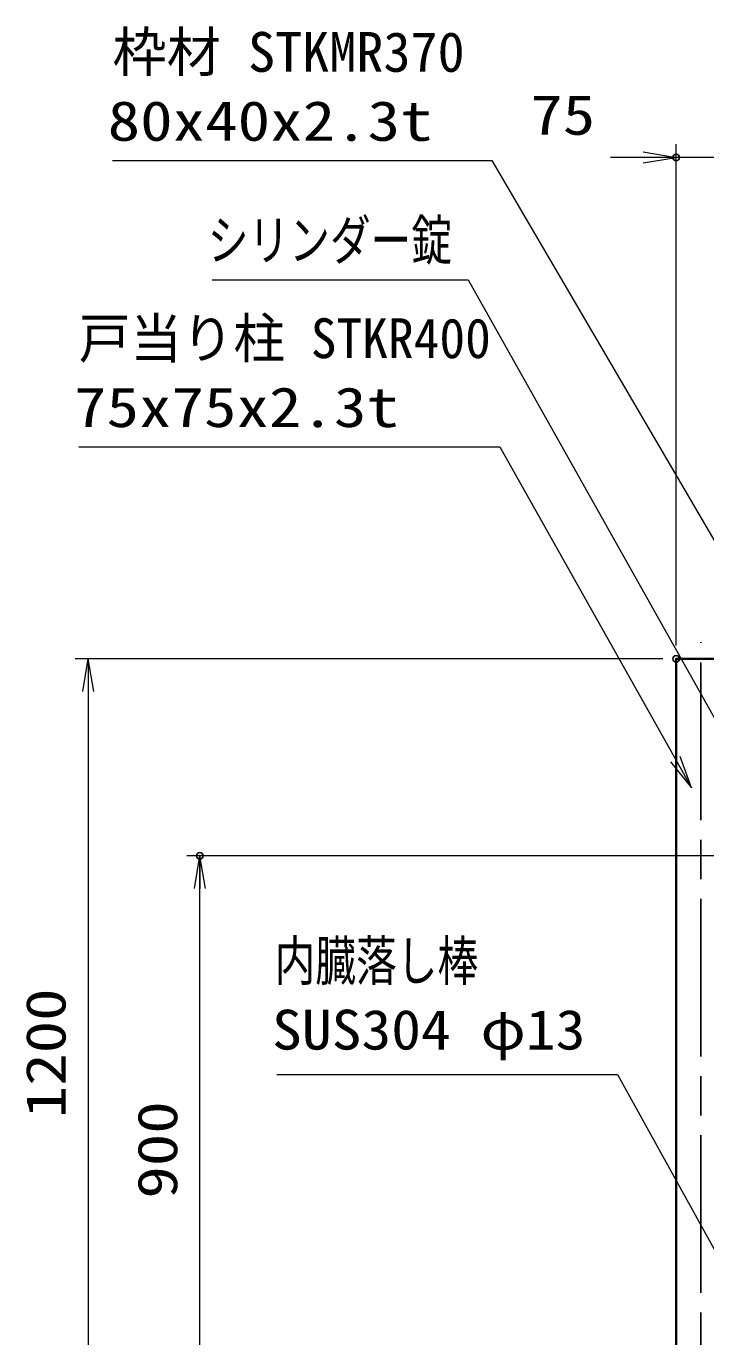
# Model space of a CAD drawing. Units: millimetres at full size. Extents: x -5940 to 5940, y -4200 to 4200.
# Drawn here: x -3551 to -2516, y -1332 to 664 of the extents above; entities that cross this region are included whole.
import ezdxf
from ezdxf.enums import TextEntityAlignment as Align

# ---------------------------------------------------------------- set-up
doc = ezdxf.new("R2010")
doc.units = ezdxf.units.MM
doc.header["$LTSCALE"] = 20
doc.header["$PDMODE"] = 32
doc.header["$PDSIZE"] = 10
doc.linetypes.add('USER1', pattern=[18, 12, -1.5, 3, -1.5])
for name, color, linetype, lineweight in [('0-3_外形線', 7, 'Continuous', 35), ('0-4_寸法線', 4, 'Continuous', 18), ('0-5_0', 7, 'Continuous', 18), ('0-A_中心線', 6, 'USER1', 25)]:
    doc.layers.add(name, color=color, linetype=linetype, lineweight=lineweight)
doc.layers.add('0-6_Defpoints', color=7, linetype='Continuous')
doc.styles.add('ＭＳ ゴシック', font='')
doc.styles.get('ＭＳ ゴシック').set_extended_font_data('MS Gothic')

# ---------------------------------------------------------------- blocks, each defined once
blk = doc.blocks.new('_Open')
at = {"layer": '0-5_0'}
blk.add_line((-20, 3.333), (0, 0), dxfattribs=at)
blk.add_lwpolyline([(-20, -3.333), (0, 0), (-20, 0)], dxfattribs=at)
blk = doc.blocks.new('S30')
at = {"layer": '0-4_寸法線'}
for points in [[(-2865083, 54992205.3), (-2852262.8, 54992205.3), (-2846914.7, 54982698.2), (-2846424.4, 54981826.7)], [(-2847060, 54982616.5), (-2846424.4, 54981826.7), (-2846769.5, 54982779.9)]]:
    blk.add_lwpolyline(points, dxfattribs=at)
at = {"layer": '0-4_寸法線', "color": 254, "style": 'ＭＳ ゴシック'}
for s, width, p in [('戸当り柱 STKR400', 0.95, (-2865083, 54994544.6)), ('75x75x2.3t', 1.2, (-2865227, 54992444.6))]:
    blk.add_text(s, height=1212, dxfattribs=dict(at, width=width)).set_placement(p, align=Align.BOTTOM_LEFT)
blk = doc.blocks.new('S33')
at = {"layer": '0-4_寸法線'}
for points in [[(-2861019.6, 54997292.2), (-2853220.2, 54997292.2), (-2844762.7, 54982224.4), (-2844273.3, 54981352.4)], [(-2844908.1, 54982142.9), (-2844273.3, 54981352.4), (-2844617.4, 54982306)]]:
    blk.add_lwpolyline(points, dxfattribs=at)
at = {"layer": '0-4_寸法線', "color": 254, "style": 'ＭＳ ゴシック', "width": 0.75}
blk.add_text('シリンダー錠', height=1212, dxfattribs=at).set_placement((-2861154, 54997531.6), align=Align.BOTTOM_LEFT)
blk = doc.blocks.new('S35')
at = {"layer": '0-4_寸法線'}
for points in [[(-2864058.7, 55000923.8), (-2852505.7, 55000923.8), (-2843626.1, 54985752.1), (-2843120.9, 54984889.1)], [(-2843769.9, 54985667.9), (-2843120.9, 54984889.1), (-2843482.2, 54985836.3)]]:
    blk.add_lwpolyline(points, dxfattribs=at)
at = {"layer": '0-4_寸法線', "color": 254, "style": 'ＭＳ ゴシック'}
blk.add_text('枠材 STKMR370', height=1212, dxfattribs=at).set_placement((-2864058.7, 55003263.1), align=Align.BOTTOM_LEFT)
at = {"layer": '0-4_寸法線', "color": 254, "style": 'ＭＳ ゴシック', "width": 1.2}
blk.add_text('80x40x2.3t', height=1212, dxfattribs=at).set_placement((-2864202.7, 55001163.1), align=Align.BOTTOM_LEFT)
blk = doc.blocks.new('S43')
at = {"layer": '0-4_寸法線'}
for points in [[(-2859051.2, 54973091.4), (-2848680.8, 54973091.4), (-2845038.2, 54966528.3), (-2844553, 54965654)], [(-2845184, 54966447.5), (-2844553, 54965654), (-2844892.5, 54966609.2)]]:
    blk.add_lwpolyline(points, dxfattribs=at)
at = {"layer": '0-4_寸法線', "color": 254, "style": 'ＭＳ ゴシック'}
for s, width, p in [('内臓落し棒', 0.75, (-2859118.4, 54975588.3)), ('SUS304 φ13', 1.1, (-2859195.2, 54973488.3))]:
    blk.add_text(s, height=1212, dxfattribs=dict(at, width=width)).set_placement(p, align=Align.BOTTOM_LEFT)

msp = doc.modelspace()

# ---------------------------------------------------------------- linework, layer by layer
at = {"layer": '0-3_外形線'}
for p, q in [((-2561.02, -1583.17), (-2561.02, -299.17)), ((-2561.02, -299.17), (-2486.02, -299.17))]:
    msp.add_line(p, q, dxfattribs=at)
at = {"layer": '0-4_寸法線'}
for p, q in [((-2561.02, -279.17), (-2561.02, 484.2)), ((-2611.02, 464.2), (-2661.02, 464.2)), ((-2486.02, 464.2), (-2561.02, 464.2)), ((-2581.02, -299.17), (-3476.12, -299.17)), ((-3456.12, -299.17), (-3456.12, -1499.17)), ((-2474.02, -599.17), (-3306.12, -599.17)), ((-3286.12, -1499.17), (-3286.12, -599.17))]:
    msp.add_line(p, q, dxfattribs=at)
at = {"layer": '0-6_Defpoints'}
for p in [(-2561.02, 464.2), (-2561.02, -299.17), (-2561.02, -299.17), (-3286.12, -599.17)]:
    msp.add_point(p, dxfattribs=at)
at = {"layer": '0-A_中心線'}
msp.add_line((-2523.52, -1624.67), (-2523.52, -273.67), dxfattribs=at)

# ---------------------------------------------------------------- block references
at = {"layer": '0-4_寸法線'}
for name, p, xscale, yscale in [('S35', (139783.64, -2749586.79), 0.05, 0.05), ('_Open', (-2561.02, 464.2), 2.5, 2.5), ('S33', (139783.64, -2749586.79), 0.05, 0.05), ('S30', (139783.64, -2749586.79), 0.05, 0.05), ('S43', (139783.64, -2749586.79), 0.05, 0.05)]:
    msp.add_blockref(name, p, dxfattribs=dict(at, xscale=xscale, yscale=yscale))
at = {"layer": '0-4_寸法線', "xscale": 2.5, "yscale": 2.5, "rotation": 90}
for p in [(-3456.12, -299.17), (-3286.12, -599.17)]:
    msp.add_blockref('_Open', p, dxfattribs=at)

# ---------------------------------------------------------------- texts
at = {"layer": '0-4_寸法線', "color": 254, "style": 'ＭＳ ゴシック', "width": 1.2}
msp.add_text('75', height=60.56, dxfattribs=at).set_placement((-2782.99, 480.54), align=Align.BOTTOM_LEFT)
for s, p in [('1200', (-3472.46, -998.77)), ('900', (-3302.46, -1121.17))]:
    msp.add_text(s, height=60.56, rotation=90, dxfattribs=at).set_placement(p, align=Align.BOTTOM_LEFT)

doc.saveas('drawing.dxf')
